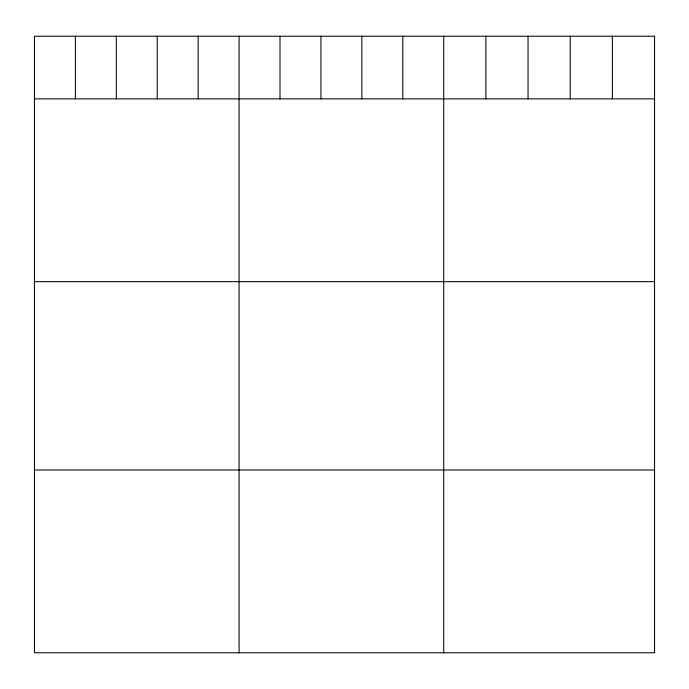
<?xml version="1.0" encoding="UTF-8"?>
<svg xmlns="http://www.w3.org/2000/svg" width="689" height="689" viewBox="0 0 689 689"><rect width="100%" height="100%" fill="white"/><g stroke="black" fill="none" stroke-linecap="round" stroke-linejoin="round"><path stroke-width="1.03" d="M34.45 98.871L654.55 98.871M34.45 281.663L654.55 281.663M34.45 469.984L654.55 469.984M612.383 36.224L612.383 98.871M570.216 36.224L570.216 98.871M528.05 36.224L528.05 98.871M485.883 36.224L485.883 98.871M443.716 36.224L443.716 652.776M402.789 36.224L402.789 98.871M361.863 36.224L361.863 98.871M320.936 36.224L320.936 98.871M280.01 36.224L280.01 98.871M239.083 36.224L239.083 652.776M198.156 36.224L198.156 98.871M157.23 36.224L157.23 98.871M116.303 36.224L116.303 98.871M75.377 36.224L75.377 98.871M654.55 36.224L34.45 36.224L34.45 652.776L654.55 652.776L654.55 36.224"/></g></svg>
